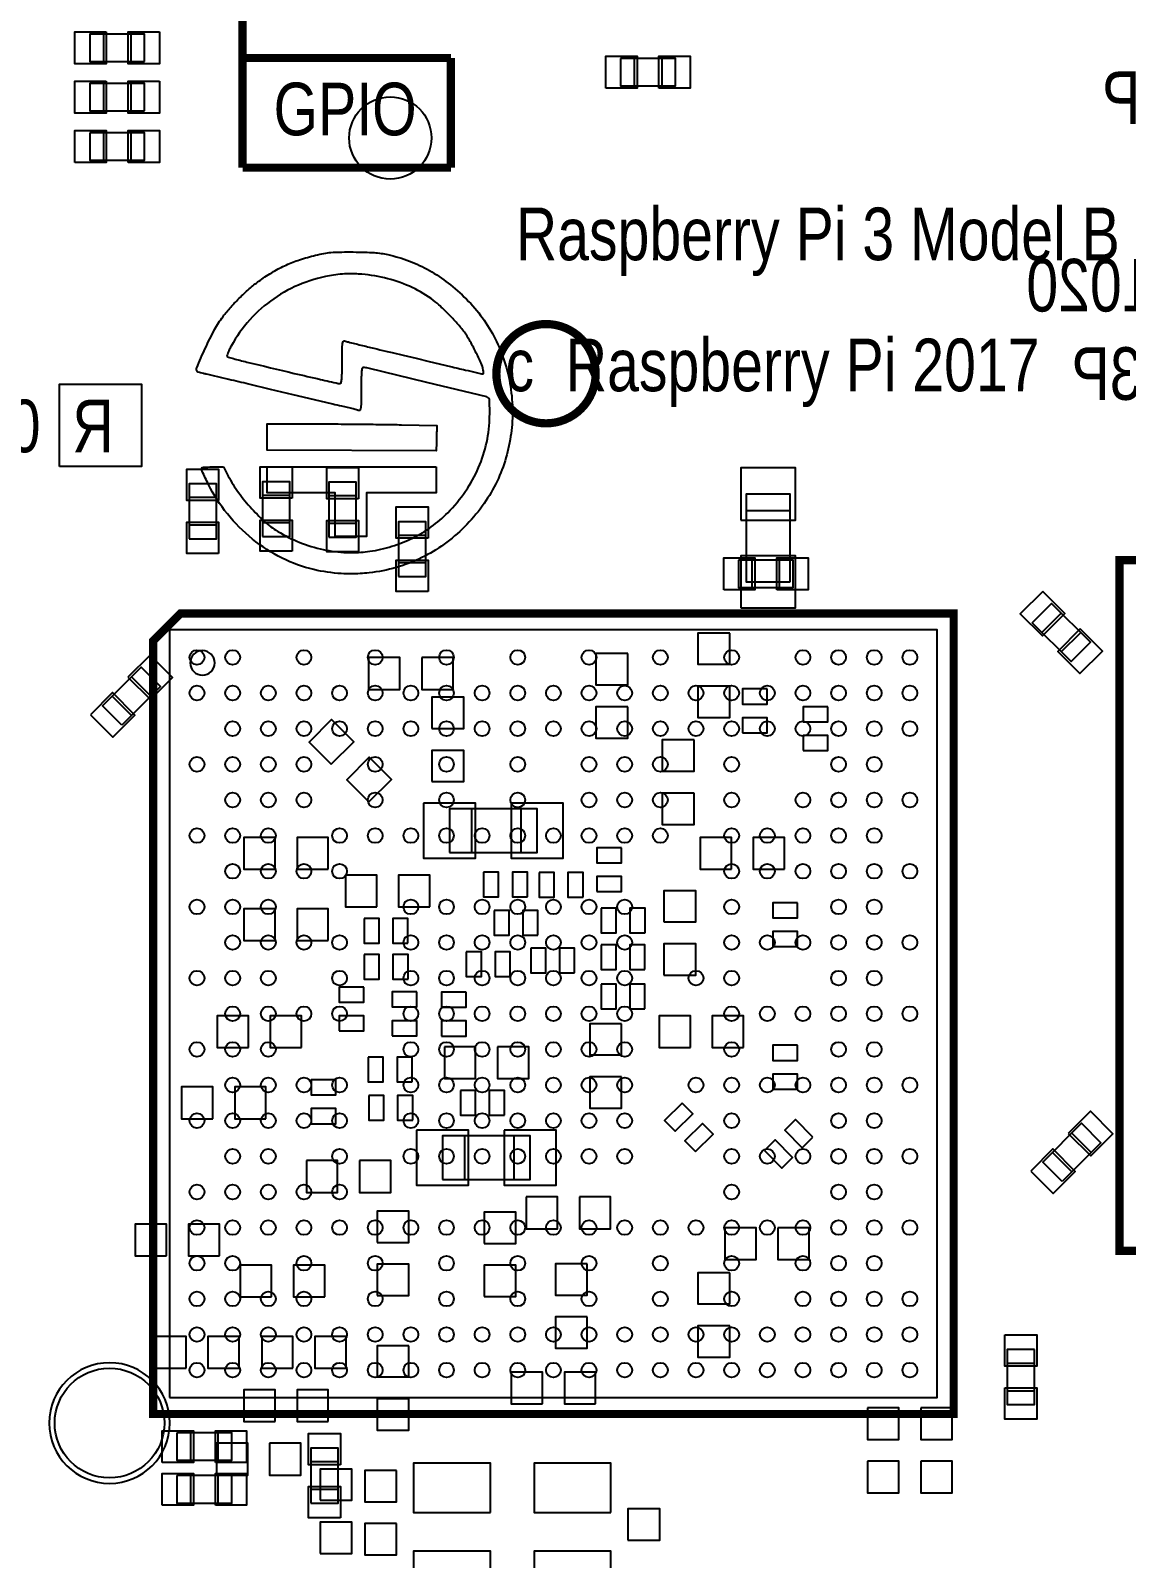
# Model space of a CAD drawing. Extents: x -2.3 to 87, y -2.5 to 75.
# Drawn here: x 17.44 to 37.42, y 21.59 to 49.46 of the extents above; entities that cross this region are included whole.
import ezdxf
from ezdxf.enums import TextEntityAlignment as Align

# ---------------------------------------------------------------- set-up
doc = ezdxf.new("R2010")
doc.units = 0
for name, color, linetype in [('PARTS_BOTTOM', 12, 'CONTINUOUS'), ('PARTS_TOP', 30, 'CONTINUOUS'), ('PINS_BOTTOM', 5, 'CONTINUOUS'), ('PINS_TOP', 1, 'CONTINUOUS'), ('SILK_BOTTOM', 85, 'CONTINUOUS'), ('SILK_TOP', 2, 'CONTINUOUS')]:
    doc.layers.add(name, color=color, linetype=linetype)

msp = doc.modelspace()

# ---------------------------------------------------------------- linework, layer by layer
at = {"layer": 'PARTS_BOTTOM'}
for points in [[(31.2925, 39.405), (31.2925, 41.005), (30.4925, 41.005), (30.4925, 39.405), (31.2925, 39.405)], [(30.4925, 40.705), (31.2925, 40.705)], [(30.4925, 39.805), (31.2925, 39.805)], [(35.7072, 38.6568), (36.0607, 39.0103), (36.7678, 38.3032), (36.4143, 37.9497), (35.7072, 38.6568)], [(35.8839, 38.48), (36.2375, 38.8336)], [(36.2375, 38.1264), (36.5911, 38.48)], [(19.1035, 36.789), (18.75, 37.1425), (19.4571, 37.8496), (19.8106, 37.4961), (19.1035, 36.789)], [(19.2803, 37.673), (19.6339, 37.3194)], [(18.9267, 37.3194), (19.2803, 36.9657)], [(25.08, 34.466), (26.68, 34.466), (26.68, 35.266), (25.08, 35.266), (25.08, 34.466)], [(25.48, 35.266), (25.48, 34.466)], [(26.38, 35.266), (26.38, 34.466)], [(24.951, 28.4995), (26.551, 28.4995), (26.551, 29.2995), (24.951, 29.2995), (24.951, 28.4995)], [(25.351, 29.2995), (25.351, 28.4995)], [(26.251, 29.2995), (26.251, 28.4995)], [(36.2519, 28.4659), (35.8984, 28.8194), (36.6055, 29.5265), (36.959, 29.173), (36.2519, 28.4659)], [(36.7822, 28.9962), (36.4287, 29.3498)], [(36.4287, 28.6427), (36.0751, 28.9962)]]:
    msp.add_lwpolyline(points, dxfattribs=at)
msp.add_lwpolyline([(19.98, 24.06, 1), (17.78, 24.06, 1), (19.98, 24.06)], format="xyb", dxfattribs=at)
at = {"layer": 'PARTS_TOP'}
for points in [[(19.52, 48.895), (19.52, 49.395), (18.52, 49.395), (18.52, 48.895), (19.52, 48.895)], [(18.77, 49.395), (18.77, 48.895)], [(19.27, 49.395), (19.27, 48.895)], [(28.2, 48.95), (28.2, 48.45), (29.2, 48.45), (29.2, 48.95), (28.2, 48.95)], [(28.45, 48.95), (28.45, 48.45)], [(28.95, 48.95), (28.95, 48.45)], [(19.52, 47.995), (19.52, 48.495), (18.52, 48.495), (18.52, 47.995), (19.52, 47.995)], [(18.77, 48.495), (18.77, 47.995)], [(19.27, 48.495), (19.27, 47.995)], [(18.52, 47.595), (18.52, 47.095), (19.52, 47.095), (19.52, 47.595), (18.52, 47.595)], [(18.77, 47.595), (18.77, 47.095)], [(19.27, 47.595), (19.27, 47.095)], [(20.33, 40.19), (20.83, 40.19), (20.83, 41.19), (20.33, 41.19), (20.33, 40.19)], [(21.67, 40.23), (22.17, 40.23), (22.17, 41.23), (21.67, 41.23), (21.67, 40.23)], [(22.17, 40.98), (21.67, 40.98)], [(22.88, 40.22), (23.38, 40.22), (23.38, 41.22), (22.88, 41.22), (22.88, 40.22)], [(23.38, 40.97), (22.88, 40.97)], [(20.83, 40.94), (20.33, 40.94)], [(20.83, 40.44), (20.33, 40.44)], [(22.17, 40.48), (21.67, 40.48)], [(23.38, 40.47), (22.88, 40.47)], [(24.15, 39.5), (24.65, 39.5), (24.65, 40.5), (24.15, 40.5), (24.15, 39.5)], [(24.65, 40.25), (24.15, 40.25)], [(24.65, 39.75), (24.15, 39.75)], [(30.35, 39.8), (30.35, 39.3), (31.35, 39.3), (31.35, 39.8), (30.35, 39.8)], [(30.6, 39.3), (30.6, 39.8)], [(31.1, 39.3), (31.1, 39.8)], [(19.975, 24.525), (33.975, 24.525), (33.975, 38.525), (19.975, 38.525), (19.975, 24.525)], [(35.75, 25.4), (35.25, 25.4), (35.25, 24.4), (35.75, 24.4), (35.75, 25.4)], [(35.25, 25.15), (35.75, 25.15)], [(35.25, 24.65), (35.75, 24.65)], [(20.11, 23.88), (20.11, 23.38), (21.11, 23.38), (21.11, 23.88), (20.11, 23.88)], [(20.36, 23.38), (20.36, 23.88)], [(20.86, 23.38), (20.86, 23.88)], [(22.55, 22.6), (23.05, 22.6), (23.05, 23.6), (22.55, 23.6), (22.55, 22.6)], [(23.05, 23.35), (22.55, 23.35)], [(20.11, 23.1), (20.11, 22.6), (21.11, 22.6), (21.11, 23.1), (20.11, 23.1)], [(20.36, 22.6), (20.36, 23.1)], [(20.86, 22.6), (20.86, 23.1)], [(23.05, 22.85), (22.55, 22.85)]]:
    msp.add_lwpolyline(points, dxfattribs=at)
msp.add_lwpolyline([(20.7986, 37.925, 1), (20.3514, 37.925, 1), (20.7986, 37.925)], format="xyb", dxfattribs=at)
at = {"layer": 'PINS_BOTTOM'}
for points in [[(30.3925, 40.53), (31.3925, 40.53), (31.3925, 41.48), (30.3925, 41.48)], [(30.3925, 38.93), (31.3925, 38.93), (31.3925, 39.88), (30.3925, 39.88)], [(35.8981, 39.2295), (35.488, 38.8194), (35.8911, 38.4163), (36.3012, 38.8264)], [(30.19, 38.47), (29.61, 38.47), (29.61, 37.9), (30.19, 37.9)], [(36.5839, 38.5437), (36.1738, 38.1336), (36.5769, 37.7305), (36.987, 38.1406)], [(19.2166, 37.6657), (19.6267, 37.2556), (20.0298, 37.6587), (19.6197, 38.0688)], [(23.605, 38.0225), (23.605, 37.4425), (24.175, 37.4425), (24.175, 38.0225)], [(24.575, 38.0225), (24.575, 37.4425), (25.145, 37.4425), (25.145, 38.0225)], [(28.33, 38.095), (27.75, 38.095), (27.75, 37.525), (28.33, 37.525)], [(18.5308, 36.9799), (18.9409, 36.5698), (19.344, 36.9729), (18.9339, 37.383)], [(30.19, 37.5), (29.61, 37.5), (29.61, 36.93), (30.19, 36.93)], [(30.8725, 37.45), (30.4225, 37.45), (30.4225, 37.175), (30.8725, 37.175)], [(24.76, 36.73), (25.34, 36.73), (25.34, 37.3), (24.76, 37.3)], [(28.33, 37.125), (27.75, 37.125), (27.75, 36.555), (28.33, 36.555)], [(31.9775, 37.125), (31.5275, 37.125), (31.5275, 36.85), (31.9775, 36.85)], [(22.9236, 36.0763), (23.3337, 36.4864), (22.9306, 36.8895), (22.5205, 36.4794)], [(30.4225, 36.65), (30.8725, 36.65), (30.8725, 36.925), (30.4225, 36.925)], [(29.54, 36.52), (28.96, 36.52), (28.96, 35.95), (29.54, 35.95)], [(31.5275, 36.325), (31.9775, 36.325), (31.9775, 36.6), (31.5275, 36.6)], [(24.76, 35.76), (25.34, 35.76), (25.34, 36.33), (24.76, 36.33)], [(23.6094, 35.3905), (24.0195, 35.8006), (23.6164, 36.2037), (23.2063, 35.7936)], [(29.54, 35.55), (28.96, 35.55), (28.96, 34.98), (29.54, 34.98)], [(24.605, 35.366), (24.605, 34.366), (25.555, 34.366), (25.555, 35.366)], [(26.205, 35.366), (26.205, 34.366), (27.155, 34.366), (27.155, 35.366)], [(21.9, 34.16), (21.9, 34.74), (21.33, 34.74), (21.33, 34.16)], [(22.87, 34.16), (22.87, 34.74), (22.3, 34.74), (22.3, 34.16)], [(30.22, 34.16), (30.22, 34.74), (29.65, 34.74), (29.65, 34.16)], [(31.19, 34.16), (31.19, 34.74), (30.62, 34.74), (30.62, 34.16)], [(28.2175, 34.553), (27.7675, 34.553), (27.7675, 34.278), (28.2175, 34.278)], [(23.752, 33.475), (23.752, 34.055), (23.182, 34.055), (23.182, 33.475)], [(24.722, 33.475), (24.722, 34.055), (24.152, 34.055), (24.152, 33.475)], [(25.701, 34.1055), (25.701, 33.6555), (25.976, 33.6555), (25.976, 34.1055)], [(26.501, 33.6555), (26.501, 34.1055), (26.226, 34.1055), (26.226, 33.6555)], [(26.715, 34.104), (26.715, 33.654), (26.99, 33.654), (26.99, 34.104)], [(27.515, 33.654), (27.515, 34.104), (27.24, 34.104), (27.24, 33.654)], [(27.7675, 33.753), (28.2175, 33.753), (28.2175, 34.028), (27.7675, 34.028)], [(28.99, 33.2), (29.57, 33.2), (29.57, 33.77), (28.99, 33.77)], [(27.846, 33.449), (27.846, 32.999), (28.121, 32.999), (28.121, 33.449)], [(28.646, 32.999), (28.646, 33.449), (28.371, 33.449), (28.371, 32.999)], [(31.425, 33.55), (30.975, 33.55), (30.975, 33.275), (31.425, 33.275)], [(21.9, 32.86), (21.9, 33.44), (21.33, 33.44), (21.33, 32.86)], [(22.87, 32.86), (22.87, 33.44), (22.3, 33.44), (22.3, 32.86)], [(23.521, 33.261), (23.521, 32.811), (23.796, 32.811), (23.796, 33.261)], [(24.321, 32.811), (24.321, 33.261), (24.046, 33.261), (24.046, 32.811)], [(25.8935, 33.4115), (25.8935, 32.9615), (26.1685, 32.9615), (26.1685, 33.4115)], [(26.6935, 32.9615), (26.6935, 33.4115), (26.4185, 33.4115), (26.4185, 32.9615)], [(30.975, 32.75), (31.425, 32.75), (31.425, 33.025), (30.975, 33.025)], [(25.3866, 32.6532), (25.3866, 32.2032), (25.6616, 32.2032), (25.6616, 32.6532)], [(26.1866, 32.2032), (26.1866, 32.6532), (25.9116, 32.6532), (25.9116, 32.2032)], [(26.5601, 32.722), (26.5601, 32.272), (26.8351, 32.272), (26.8351, 32.722)], [(27.3601, 32.272), (27.3601, 32.722), (27.0851, 32.722), (27.0851, 32.272)], [(27.845, 32.7845), (27.845, 32.3345), (28.12, 32.3345), (28.12, 32.7845)], [(28.645, 32.3345), (28.645, 32.7845), (28.37, 32.7845), (28.37, 32.3345)], [(28.99, 32.23), (29.57, 32.23), (29.57, 32.8), (28.99, 32.8)], [(23.5235, 32.604), (23.5235, 32.154), (23.7985, 32.154), (23.7985, 32.604)], [(24.3235, 32.154), (24.3235, 32.604), (24.0485, 32.604), (24.0485, 32.154)], [(27.845, 32.064), (27.845, 31.614), (28.12, 31.614), (28.12, 32.064)], [(28.645, 31.614), (28.645, 32.064), (28.37, 32.064), (28.37, 31.614)], [(23.516, 32.012), (23.066, 32.012), (23.066, 31.737), (23.516, 31.737)], [(24.486, 31.924), (24.036, 31.924), (24.036, 31.649), (24.486, 31.649)], [(25.384, 31.919), (24.934, 31.919), (24.934, 31.644), (25.384, 31.644)], [(21.4125, 30.91), (21.4125, 31.49), (20.8425, 31.49), (20.8425, 30.91)], [(22.3825, 30.91), (22.3825, 31.49), (21.8125, 31.49), (21.8125, 30.91)], [(23.066, 31.212), (23.516, 31.212), (23.516, 31.487), (23.066, 31.487)], [(24.036, 31.124), (24.486, 31.124), (24.486, 31.399), (24.036, 31.399)], [(24.934, 31.119), (25.384, 31.119), (25.384, 31.394), (24.934, 31.394)], [(28.217, 31.344), (27.637, 31.344), (27.637, 30.774), (28.217, 30.774)], [(29.4725, 30.91), (29.4725, 31.49), (28.9025, 31.49), (28.9025, 30.91)], [(30.4425, 30.91), (30.4425, 31.49), (29.8725, 31.49), (29.8725, 30.91)], [(31.425, 30.95), (30.975, 30.95), (30.975, 30.675), (31.425, 30.675)], [(23.598, 30.734), (23.598, 30.284), (23.873, 30.284), (23.873, 30.734)], [(24.398, 30.284), (24.398, 30.734), (24.123, 30.734), (24.123, 30.284)], [(24.9865, 30.9215), (24.9865, 30.3415), (25.5565, 30.3415), (25.5565, 30.9215)], [(25.9565, 30.9215), (25.9565, 30.3415), (26.5265, 30.3415), (26.5265, 30.9215)], [(30.975, 30.15), (31.425, 30.15), (31.425, 30.425), (30.975, 30.425)], [(20.7625, 29.61), (20.7625, 30.19), (20.1925, 30.19), (20.1925, 29.61)], [(21.7325, 29.61), (21.7325, 30.19), (21.1625, 30.19), (21.1625, 29.61)], [(23.005, 30.32), (22.555, 30.32), (22.555, 30.045), (23.005, 30.045)], [(25.28, 30.125), (25.28, 29.675), (25.555, 29.675), (25.555, 30.125)], [(26.08, 29.675), (26.08, 30.125), (25.805, 30.125), (25.805, 29.675)], [(28.217, 30.374), (27.637, 30.374), (27.637, 29.804), (28.217, 29.804)], [(23.6085, 30.0325), (23.6085, 29.5825), (23.8835, 29.5825), (23.8835, 30.0325)], [(24.4085, 29.5825), (24.4085, 30.0325), (24.1335, 30.0325), (24.1335, 29.5825)], [(29.3213, 29.8969), (29.0031, 29.5787), (29.1975, 29.3843), (29.5157, 29.7025)], [(22.555, 29.52), (23.005, 29.52), (23.005, 29.795), (22.555, 29.795)], [(31.7069, 29.2762), (31.3887, 29.5944), (31.1943, 29.4), (31.5125, 29.0818)], [(36.365, 29.3426), (36.7751, 28.9325), (37.1782, 29.3356), (36.7681, 29.7457)], [(24.476, 29.3995), (24.476, 28.3995), (25.426, 28.3995), (25.426, 29.3995)], [(26.076, 29.3995), (26.076, 28.3995), (27.026, 28.3995), (27.026, 29.3995)], [(29.5687, 29.0131), (29.8869, 29.3313), (29.6925, 29.5257), (29.3743, 29.2075)], [(30.8231, 29.0288), (31.1413, 28.7106), (31.3357, 28.905), (31.0175, 29.2232)], [(35.6792, 28.6568), (36.0893, 28.2467), (36.4924, 28.6498), (36.0823, 29.0599)], [(22.47, 28.8475), (22.47, 28.2675), (23.04, 28.2675), (23.04, 28.8475)], [(23.44, 28.8475), (23.44, 28.2675), (24.01, 28.2675), (24.01, 28.8475)], [(26.478, 28.183), (26.478, 27.603), (27.048, 27.603), (27.048, 28.183)], [(27.448, 28.183), (27.448, 27.603), (28.018, 27.603), (28.018, 28.183)], [(23.76, 27.355), (24.34, 27.355), (24.34, 27.925), (23.76, 27.925)], [(25.71, 27.3375), (26.29, 27.3375), (26.29, 27.9075), (25.71, 27.9075)], [(19.9175, 27.1075), (19.9175, 27.6875), (19.3475, 27.6875), (19.3475, 27.1075)], [(20.8875, 27.1075), (20.8875, 27.6875), (20.3175, 27.6875), (20.3175, 27.1075)], [(30.1, 27.62), (30.1, 27.04), (30.67, 27.04), (30.67, 27.62)], [(31.07, 27.62), (31.07, 27.04), (31.64, 27.04), (31.64, 27.62)], [(21.835, 26.36), (21.835, 26.94), (21.265, 26.94), (21.265, 26.36)], [(22.805, 26.36), (22.805, 26.94), (22.235, 26.94), (22.235, 26.36)], [(23.76, 26.385), (24.34, 26.385), (24.34, 26.955), (23.76, 26.955)], [(25.71, 26.3675), (26.29, 26.3675), (26.29, 26.9375), (25.71, 26.9375)], [(27.59, 26.965), (27.01, 26.965), (27.01, 26.395), (27.59, 26.395)], [(30.19, 26.8025), (29.61, 26.8025), (29.61, 26.2325), (30.19, 26.2325)], [(27.59, 25.995), (27.01, 25.995), (27.01, 25.425), (27.59, 25.425)], [(20.275, 25.06), (20.275, 25.64), (19.705, 25.64), (19.705, 25.06)], [(21.245, 25.06), (21.245, 25.64), (20.675, 25.64), (20.675, 25.06)], [(22.225, 25.06), (22.225, 25.64), (21.655, 25.64), (21.655, 25.06)], [(23.195, 25.06), (23.195, 25.64), (22.625, 25.64), (22.625, 25.06)], [(30.19, 25.8325), (29.61, 25.8325), (29.61, 25.2625), (30.19, 25.2625)], [(24.34, 25.47), (23.76, 25.47), (23.76, 24.9), (24.34, 24.9)], [(26.775, 24.41), (26.775, 24.99), (26.205, 24.99), (26.205, 24.41)], [(27.745, 24.41), (27.745, 24.99), (27.175, 24.99), (27.175, 24.41)], [(21.9, 24.085), (21.9, 24.665), (21.33, 24.665), (21.33, 24.085)], [(22.87, 24.085), (22.87, 24.665), (22.3, 24.665), (22.3, 24.085)], [(24.34, 24.5), (23.76, 24.5), (23.76, 23.93), (24.34, 23.93)], [(32.705, 24.34), (32.705, 23.76), (33.275, 23.76), (33.275, 24.34)], [(33.675, 24.34), (33.675, 23.76), (34.245, 23.76), (34.245, 24.34)], [(20.83, 23.69), (20.83, 23.11), (21.4, 23.11), (21.4, 23.69)], [(21.8, 23.69), (21.8, 23.11), (22.37, 23.11), (22.37, 23.69)], [(22.72, 22.65), (23.3, 22.65), (23.3, 23.22), (22.72, 23.22)], [(24.115, 23.195), (23.535, 23.195), (23.535, 22.625), (24.115, 22.625)], [(25.825, 22.425), (25.825, 23.325), (24.425, 23.325), (24.425, 22.425)], [(28.025, 22.425), (28.025, 23.325), (26.625, 23.325), (26.625, 22.425)], [(32.705, 23.365), (32.705, 22.785), (33.275, 22.785), (33.275, 23.365)], [(33.675, 23.365), (33.675, 22.785), (34.245, 22.785), (34.245, 23.365)], [(28.335, 21.925), (28.915, 21.925), (28.915, 22.495), (28.335, 22.495)], [(22.72, 21.68), (23.3, 21.68), (23.3, 22.25), (22.72, 22.25)], [(24.115, 22.225), (23.535, 22.225), (23.535, 21.655), (24.115, 21.655)], [(25.825, 20.825), (25.825, 21.725), (24.425, 21.725), (24.425, 20.825)], [(28.025, 20.825), (28.025, 21.725), (26.625, 21.725), (26.625, 20.825)]]:
    msp.add_lwpolyline(points, close=True, dxfattribs=at)
for centre, radius in [((24, 47.5), 0.75), ((18.88, 24.06), 1)]:
    msp.add_circle(centre, radius, dxfattribs=at)
at = {"layer": 'PINS_TOP'}
for points in [[(18.82, 49.435), (18.82, 48.855), (18.25, 48.855), (18.25, 49.435)], [(19.79, 49.435), (19.79, 48.855), (19.22, 48.855), (19.22, 49.435)], [(27.93, 48.41), (27.93, 48.99), (28.5, 48.99), (28.5, 48.41)], [(28.9, 48.41), (28.9, 48.99), (29.47, 48.99), (29.47, 48.41)], [(18.82, 48.535), (18.82, 47.955), (18.25, 47.955), (18.25, 48.535)], [(19.79, 48.535), (19.79, 47.955), (19.22, 47.955), (19.22, 48.535)], [(18.25, 47.055), (18.25, 47.635), (18.82, 47.635), (18.82, 47.055)], [(19.22, 47.055), (19.22, 47.635), (19.79, 47.635), (19.79, 47.055)], [(20.87, 40.89), (20.29, 40.89), (20.29, 41.46), (20.87, 41.46)], [(22.21, 40.93), (21.63, 40.93), (21.63, 41.5), (22.21, 41.5)], [(23.42, 40.92), (22.84, 40.92), (22.84, 41.49), (23.42, 41.49)], [(24.69, 40.2), (24.11, 40.2), (24.11, 40.77), (24.69, 40.77)], [(20.87, 39.92), (20.29, 39.92), (20.29, 40.49), (20.87, 40.49)], [(22.21, 39.96), (21.63, 39.96), (21.63, 40.53), (22.21, 40.53)], [(23.42, 39.95), (22.84, 39.95), (22.84, 40.52), (23.42, 40.52)], [(24.69, 39.23), (24.11, 39.23), (24.11, 39.8), (24.69, 39.8)], [(30.08, 39.26), (30.08, 39.84), (30.65, 39.84), (30.65, 39.26)], [(31.05, 39.26), (31.05, 39.84), (31.62, 39.84), (31.62, 39.26)], [(35.21, 25.67), (35.79, 25.67), (35.79, 25.1), (35.21, 25.1)], [(35.21, 24.7), (35.79, 24.7), (35.79, 24.13), (35.21, 24.13)], [(19.84, 23.34), (19.84, 23.92), (20.41, 23.92), (20.41, 23.34)], [(20.81, 23.34), (20.81, 23.92), (21.38, 23.92), (21.38, 23.34)], [(23.09, 23.3), (22.51, 23.3), (22.51, 23.87), (23.09, 23.87)], [(19.84, 22.56), (19.84, 23.14), (20.41, 23.14), (20.41, 22.56)], [(20.81, 22.56), (20.81, 23.14), (21.38, 23.14), (21.38, 22.56)], [(23.09, 22.33), (22.51, 22.33), (22.51, 22.9), (23.09, 22.9)]]:
    msp.add_lwpolyline(points, close=True, dxfattribs=at)
for centre in [(20.475, 38.025), (21.125, 38.025), (22.425, 38.025), (23.725, 38.025), (25.025, 38.025), (26.325, 38.025), (27.625, 38.025), (28.925, 38.025), (30.225, 38.025), (31.525, 38.025), (32.175, 38.025), (32.825, 38.025), (33.475, 38.025), (20.475, 37.375), (21.125, 37.375), (21.775, 37.375), (22.425, 37.375), (23.075, 37.375), (23.725, 37.375), (24.375, 37.375), (25.025, 37.375), (25.675, 37.375), (26.325, 37.375), (26.975, 37.375), (27.625, 37.375), (28.275, 37.375), (28.925, 37.375), (29.575, 37.375), (30.225, 37.375), (30.875, 37.375), (31.525, 37.375), (32.175, 37.375), (32.825, 37.375), (33.475, 37.375), (21.125, 36.725), (21.775, 36.725), (22.425, 36.725), (23.075, 36.725), (23.725, 36.725), (24.375, 36.725), (25.025, 36.725), (25.675, 36.725), (26.325, 36.725), (26.975, 36.725), (27.625, 36.725), (28.275, 36.725), (28.925, 36.725), (29.575, 36.725), (30.225, 36.725), (30.875, 36.725), (31.525, 36.725), (32.175, 36.725), (32.825, 36.725), (33.475, 36.725), (20.475, 36.075), (21.125, 36.075), (21.775, 36.075), (22.425, 36.075), (23.725, 36.075), (25.025, 36.075), (26.325, 36.075), (27.625, 36.075), (28.275, 36.075), (28.925, 36.075), (30.225, 36.075), (32.175, 36.075), (32.825, 36.075), (21.125, 35.425), (21.775, 35.425), (22.425, 35.425), (23.725, 35.425), (25.025, 35.425), (26.325, 35.425), (27.625, 35.425), (28.275, 35.425), (28.925, 35.425), (30.225, 35.425), (31.525, 35.425), (32.175, 35.425), (32.825, 35.425), (33.475, 35.425), (20.475, 34.775), (21.125, 34.775), (21.775, 34.775), (23.075, 34.775), (23.725, 34.775), (24.375, 34.775), (25.025, 34.775), (25.675, 34.775), (26.325, 34.775), (26.975, 34.775), (27.625, 34.775), (28.275, 34.775), (28.925, 34.775), (30.225, 34.775), (30.875, 34.775), (31.525, 34.775), (32.175, 34.775), (32.825, 34.775), (21.125, 34.125), (21.775, 34.125), (22.425, 34.125), (23.075, 34.125), (30.225, 34.125), (30.875, 34.125), (31.525, 34.125), (32.175, 34.125), (32.825, 34.125), (33.475, 34.125), (20.475, 33.475), (21.125, 33.475), (21.775, 33.475), (24.375, 33.475), (25.025, 33.475), (25.675, 33.475), (26.325, 33.475), (26.975, 33.475), (27.625, 33.475), (28.275, 33.475), (30.225, 33.475), (32.175, 33.475), (32.825, 33.475), (21.125, 32.825), (21.775, 32.825), (22.425, 32.825), (23.075, 32.825), (24.375, 32.825), (25.025, 32.825), (25.675, 32.825), (26.325, 32.825), (26.975, 32.825), (27.625, 32.825), (28.275, 32.825), (30.225, 32.825), (30.875, 32.825), (31.525, 32.825), (32.175, 32.825), (32.825, 32.825), (33.475, 32.825), (20.475, 32.175), (21.125, 32.175), (21.775, 32.175), (23.075, 32.175), (24.375, 32.175), (25.025, 32.175), (25.675, 32.175), (26.325, 32.175), (26.975, 32.175), (27.625, 32.175), (28.275, 32.175), (29.575, 32.175), (30.225, 32.175), (32.175, 32.175), (32.825, 32.175), (21.125, 31.525), (21.775, 31.525), (22.425, 31.525), (23.075, 31.525), (24.375, 31.525), (25.025, 31.525), (25.675, 31.525), (26.325, 31.525), (26.975, 31.525), (27.625, 31.525), (28.275, 31.525), (30.225, 31.525), (30.875, 31.525), (31.525, 31.525), (32.175, 31.525), (32.825, 31.525), (33.475, 31.525), (20.475, 30.875), (21.125, 30.875), (21.775, 30.875), (24.375, 30.875), (25.025, 30.875), (25.675, 30.875), (26.325, 30.875), (26.975, 30.875), (27.625, 30.875), (28.275, 30.875), (30.225, 30.875), (32.175, 30.875), (32.825, 30.875), (21.125, 30.225), (21.775, 30.225), (22.425, 30.225), (23.075, 30.225), (24.375, 30.225), (25.025, 30.225), (25.675, 30.225), (26.325, 30.225), (26.975, 30.225), (27.625, 30.225), (28.275, 30.225), (29.575, 30.225), (30.225, 30.225), (30.875, 30.225), (31.525, 30.225), (32.175, 30.225), (32.825, 30.225), (33.475, 30.225), (20.475, 29.575), (21.125, 29.575), (21.775, 29.575), (22.425, 29.575), (23.075, 29.575), (24.375, 29.575), (25.025, 29.575), (25.675, 29.575), (26.325, 29.575), (26.975, 29.575), (27.625, 29.575), (28.275, 29.575), (30.225, 29.575), (32.175, 29.575), (32.825, 29.575), (21.125, 28.925), (21.775, 28.925), (23.075, 28.925), (24.375, 28.925), (25.025, 28.925), (25.675, 28.925), (26.325, 28.925), (26.975, 28.925), (27.625, 28.925), (28.275, 28.925), (30.225, 28.925), (30.875, 28.925), (31.525, 28.925), (32.175, 28.925), (32.825, 28.925), (33.475, 28.925), (20.475, 28.275), (21.125, 28.275), (21.775, 28.275), (22.425, 28.275), (23.075, 28.275), (30.225, 28.275), (32.175, 28.275), (32.825, 28.275), (20.475, 27.625), (21.125, 27.625), (21.775, 27.625), (22.425, 27.625), (23.075, 27.625), (23.725, 27.625), (24.375, 27.625), (25.025, 27.625), (25.675, 27.625), (26.325, 27.625), (26.975, 27.625), (27.625, 27.625), (28.275, 27.625), (28.925, 27.625), (29.575, 27.625), (30.225, 27.625), (30.875, 27.625), (31.525, 27.625), (32.175, 27.625), (32.825, 27.625), (33.475, 27.625), (20.475, 26.975), (21.125, 26.975), (22.425, 26.975), (23.725, 26.975), (25.025, 26.975), (26.325, 26.975), (27.625, 26.975), (28.925, 26.975), (30.225, 26.975), (31.525, 26.975), (32.175, 26.975), (32.825, 26.975), (20.475, 26.325), (21.125, 26.325), (21.775, 26.325), (22.425, 26.325), (23.725, 26.325), (25.025, 26.325), (26.325, 26.325), (27.625, 26.325), (28.925, 26.325), (30.225, 26.325), (31.525, 26.325), (32.175, 26.325), (32.825, 26.325), (33.475, 26.325), (20.475, 25.675), (21.125, 25.675), (21.775, 25.675), (22.425, 25.675), (23.075, 25.675), (23.725, 25.675), (24.375, 25.675), (25.025, 25.675), (25.675, 25.675), (26.325, 25.675), (26.975, 25.675), (27.625, 25.675), (28.275, 25.675), (28.925, 25.675), (29.575, 25.675), (30.225, 25.675), (30.875, 25.675), (31.525, 25.675), (32.175, 25.675), (32.825, 25.675), (33.475, 25.675), (20.475, 25.025), (21.125, 25.025), (21.775, 25.025), (22.425, 25.025), (23.075, 25.025), (23.725, 25.025), (24.375, 25.025), (25.025, 25.025), (25.675, 25.025), (26.325, 25.025), (26.975, 25.025), (27.625, 25.025), (28.275, 25.025), (28.925, 25.025), (29.575, 25.025), (30.225, 25.025), (30.875, 25.025), (31.525, 25.025), (32.175, 25.025), (32.825, 25.025), (33.475, 25.025)]:
    msp.add_circle(centre, 0.135, dxfattribs=at)
at = {"layer": 'SILK_BOTTOM'}
for points in [[(20.9607, 41.4986), (21.0264, 41.3682, 0.037505), (21.2032, 41.0745, 0.026497), (21.4425, 40.7724, 0.02685), (21.7041, 40.5061, 0.048742), (21.9483, 40.323, 0.041454), (22.3476, 40.1237, 0.041881), (22.773, 39.9938, 0.042728), (23.2056, 39.9384, 0.010475), (23.299, 39.9364, 0.036855), (23.6264, 39.9606, 0.037851), (24.0294, 40.052, 0.040205), (24.4057, 40.2019, 0.040884), (24.7473, 40.4072, 0.042095), (25.0474, 40.6636, 0.044167), (25.3723, 41.0562, 0.048843), (25.6109, 41.4872, 0.049707), (25.7581, 41.9492, 0.048904), (25.8123, 42.4338, 0.003432), (25.8129, 42.5104, 0.00181), (25.8127, 42.5508, 0.008035), (25.8104, 42.652, 0.003533), (25.8064, 42.7378, 0.183421), (25.7998, 42.7527, 0.138622), (25.7601, 42.7751), (24.6674, 43.0411), (23.5971, 43.3009, 0.059479), (23.5054, 43.3118, 0.002952), (23.5008, 43.3118, 0.366848), (23.4849, 43.298, 0.018974), (23.4764, 43.2252, 0.015807), (23.4711, 43.1095, 0.003527), (23.4697, 42.9114), (23.4697, 42.9113, -0.002363), (23.4686, 42.6787, -0.023207), (23.4631, 42.5807, -0.075682), (23.4515, 42.5356, -0.300216), (23.4362, 42.5255, -0.092411), (23.4302, 42.5266, 0.028331), (23.4032, 42.5353, 0.001719), (23.3209, 42.5562, 0.002566), (23.2226, 42.5804, 0.001893), (23.1136, 42.6062, -0.00106), (22.9493, 42.6448), (22.6188, 42.7232), (22.2285, 42.8161), (21.8183, 42.914), (21.4175, 43.0095, 0.000502), (21.0555, 43.0951), (20.7513, 43.1664, 0.005678), (20.6511, 43.1887, -0.006729), (20.5929, 43.2017, -0.009382), (20.5412, 43.2151, -0.006316), (20.4984, 43.2276, -0.110126), (20.4859, 43.2346, -0.211547), (20.4647, 43.2827, -0.101359), (20.4699, 43.3082, -0.006997), (20.6261, 43.6609, -0.015515), (20.7973, 44.0047, -0.037931), (20.9495, 44.2427, -0.022139), (21.0923, 44.4159, -0.01593), (21.2658, 44.5967, -0.015966), (21.4501, 44.7656, -0.02262), (21.6251, 44.9027, -0.020425), (21.8681, 45.0615, -0.028185), (22.099, 45.1821, -0.027594), (22.346, 45.2778, -0.018382), (22.6378, 45.3611, -0.014118), (22.79, 45.394, -0.024639), (22.9179, 45.4114, -0.018201), (23.0705, 45.4191, -0.003345), (23.2553, 45.4203, -0.001184), (23.3207, 45.4201, -0.005233), (23.5397, 45.4168, -0.012198), (23.7035, 45.4086, -0.015848), (23.8357, 45.3945, -0.021443), (23.954, 45.3729, -0.035012), (24.3497, 45.2533, -0.037957), (24.7138, 45.0821, -0.036848), (25.0569, 44.8528, -0.029662), (25.3899, 44.5596, -0.081578), (25.9133, 43.8367, -0.07697), (26.1912, 42.97, -0.03918), (26.2281, 42.4997, -0.037113), (26.195, 42.054, -0.078491), (25.9224, 41.1882, -0.042585), (25.6746, 40.781, -0.038777), (25.3542, 40.4079, -0.038849), (24.9807, 40.0894, -0.043151), (24.5748, 39.8448, -0.043897), (24.1091, 39.6651, -0.042561), (23.6142, 39.5671, -0.02761), (23.2834, 39.5488, -0.014683), (23.1072, 39.554, -0.042321), (22.6051, 39.6264, -0.059909), (22.0258, 39.8363, -0.05326), (21.4874, 40.1842, -0.052641), (21.0287, 40.6428, -0.055468), (20.6851, 41.1794, -0.002971), (20.5678, 41.4205, -0.112205), (20.5602, 41.4542, -0.050766), (20.5618, 41.4699, -0.342128), (20.5909, 41.4948, -0.011802), (20.7505, 41.4986)], [(23.4201, 45.0183, 0.015037), (23.288, 45.0222, 0.036846), (22.9654, 44.9984, 0.057029), (22.3943, 44.8457, 0.058035), (21.8761, 44.5685, 0.058185), (21.4365, 44.1804, 0.057863), (21.0973, 43.7008, 0.013771), (21.0634, 43.6345, 0.021543), (21.0384, 43.5756, 0.017159), (21.0222, 43.5276, 0.072609), (21.0216, 43.5234, 0.215472), (21.0266, 43.5124, 0.110057), (21.0448, 43.5024, 0.002472), (21.1405, 43.4753, 0.005453), (21.2537, 43.4451, 0.003647), (21.3837, 43.4129, 0.000471), (22.2487, 43.2064, 0.002478), (22.7248, 43.0958, 0.001034), (23.0519, 43.0221, 0.054979), (23.0668, 43.0205, 0.090719), (23.091, 43.0249, 0.272722), (23.1067, 43.0444, 0.017174), (23.1152, 43.1201, 0.01547), (23.1206, 43.236, 0.003936), (23.1221, 43.4239, 0.000004), (23.1221, 43.4241, -0.000007), (23.1221, 43.4248, -0.002218), (23.1231, 43.6592, -0.026685), (23.1288, 43.7497, -0.104382), (23.1419, 43.789, -0.264932), (23.1595, 43.7991, -0.074406), (23.1655, 43.7982, 0.012771), (23.236, 43.7786, 0.000681), (23.4615, 43.7225, 0.001191), (23.7022, 43.6635, 0.001684), (23.9167, 43.6122, -0.000445), (24.0341, 43.5845), (24.2372, 43.5363), (24.4725, 43.4803), (24.7114, 43.4234), (25.0963, 43.3318, 0.000703), (25.3702, 43.2672, 0.00079), (25.5669, 43.2214, 0.005416), (25.6641, 43.2001, 0.051327), (25.6832, 43.1981, 0.012796), (25.688, 43.1982, 0.278254), (25.6993, 43.2059, 0.108831), (25.7024, 43.22, 0.032895), (25.7021, 43.2244, 0.016139), (25.695, 43.2669, 0.055498), (25.6557, 43.3904, 0.010773), (25.5557, 43.6024, 0.011959), (25.4436, 43.8144, 0.033107), (25.3517, 43.9559, 0.020902), (25.2197, 44.1177, 0.013621), (25.0548, 44.2935, 0.013694), (24.8863, 44.4546, 0.028421), (24.7448, 44.5687, 0.052037), (24.3498, 44.7938, 0.044261), (23.8949, 44.9472, 0.044234)], [(23.8915, 42.2741, -0.00168), (24.2023, 42.2689), (24.848, 42.256), (24.8466, 42.1753, -0.001816), (24.8457, 42.1341, -0.000607), (24.8442, 42.0739, -0.000602), (24.8423, 42.0073, -0.00069), (24.8404, 41.9435), (24.8356, 41.7925), (21.7562, 41.8069), (21.7562, 42.2879), (22.6564, 42.2849, -0.000999), (23.0483, 42.2828, -0.000742), (23.4819, 42.2789, -0.000746)]]:
    msp.add_lwpolyline(points, format="xyb", close=True, dxfattribs=at)
for points in [[(17.965, 41.507), (17.965, 43.007), (19.465, 43.007), (19.465, 41.507)], [(24.8356, 41.4986), (24.8356, 41.0268), (23.5691, 41.0268), (23.5691, 40.2321), (22.9979, 40.2321), (22.9979, 41.0268), (21.7562, 41.0268), (21.7562, 41.4986)]]:
    msp.add_lwpolyline(points, close=True, dxfattribs=at)
at = {"layer": 'SILK_BOTTOM', "const_width": 0.15}
msp.add_lwpolyline([(49.5, 39.8), (37.3, 39.8), (37.3, 27.2), (49.9, 27.2), (49.9, 39.4), (49.5, 39.8)], dxfattribs=at)
at = {"layer": 'SILK_TOP', "const_width": 0.15}
for points in [[(21.306, 46.958), (21.306, 49.858)], [(21.306, 48.958), (25.106, 48.958)], [(25.106, 48.958), (25.106, 46.958)], [(25.106, 46.958), (21.306, 46.958)], [(19.675, 38.325), (20.175, 38.825), (34.275, 38.825), (34.275, 24.225), (19.675, 24.225), (19.675, 38.325)]]:
    msp.add_lwpolyline(points, dxfattribs=at)
msp.add_lwpolyline([(27.7455, 43.2, 1), (25.9345, 43.2, 1), (27.7455, 43.2)], format="xyb", dxfattribs=at)

# ---------------------------------------------------------------- texts
at = {"layer": 'SILK_BOTTOM', "text_generation_flag": 2, "width": 0.8125}
for s, p in [('FCC ID: 2ABCB-RPI3BP', (48.518, 47.754)), ('IFETEL: RCPRARA18-1020', (48.642, 44.335)), ('KCC: R-CMM-P2R-RPI3P', (48.538, 42.723)), ('R  007-AG0046', (18.955, 41.767))]:
    msp.add_text(s, height=0.96, dxfattribs=at).set_placement(p)
at = {"layer": 'SILK_TOP', "width": 0.8125}
msp.add_text('GPIO', height=0.96, dxfattribs=at).set_placement((23.176, 47.548), align=Align.CENTER)
for s, p in [('Raspberry Pi 3 Model B', (26.29, 45.27)), (' c  Raspberry Pi 2017', (25.81, 42.88))]:
    msp.add_text(s, height=0.96, dxfattribs=at).set_placement(p)

doc.saveas('drawing.dxf')
